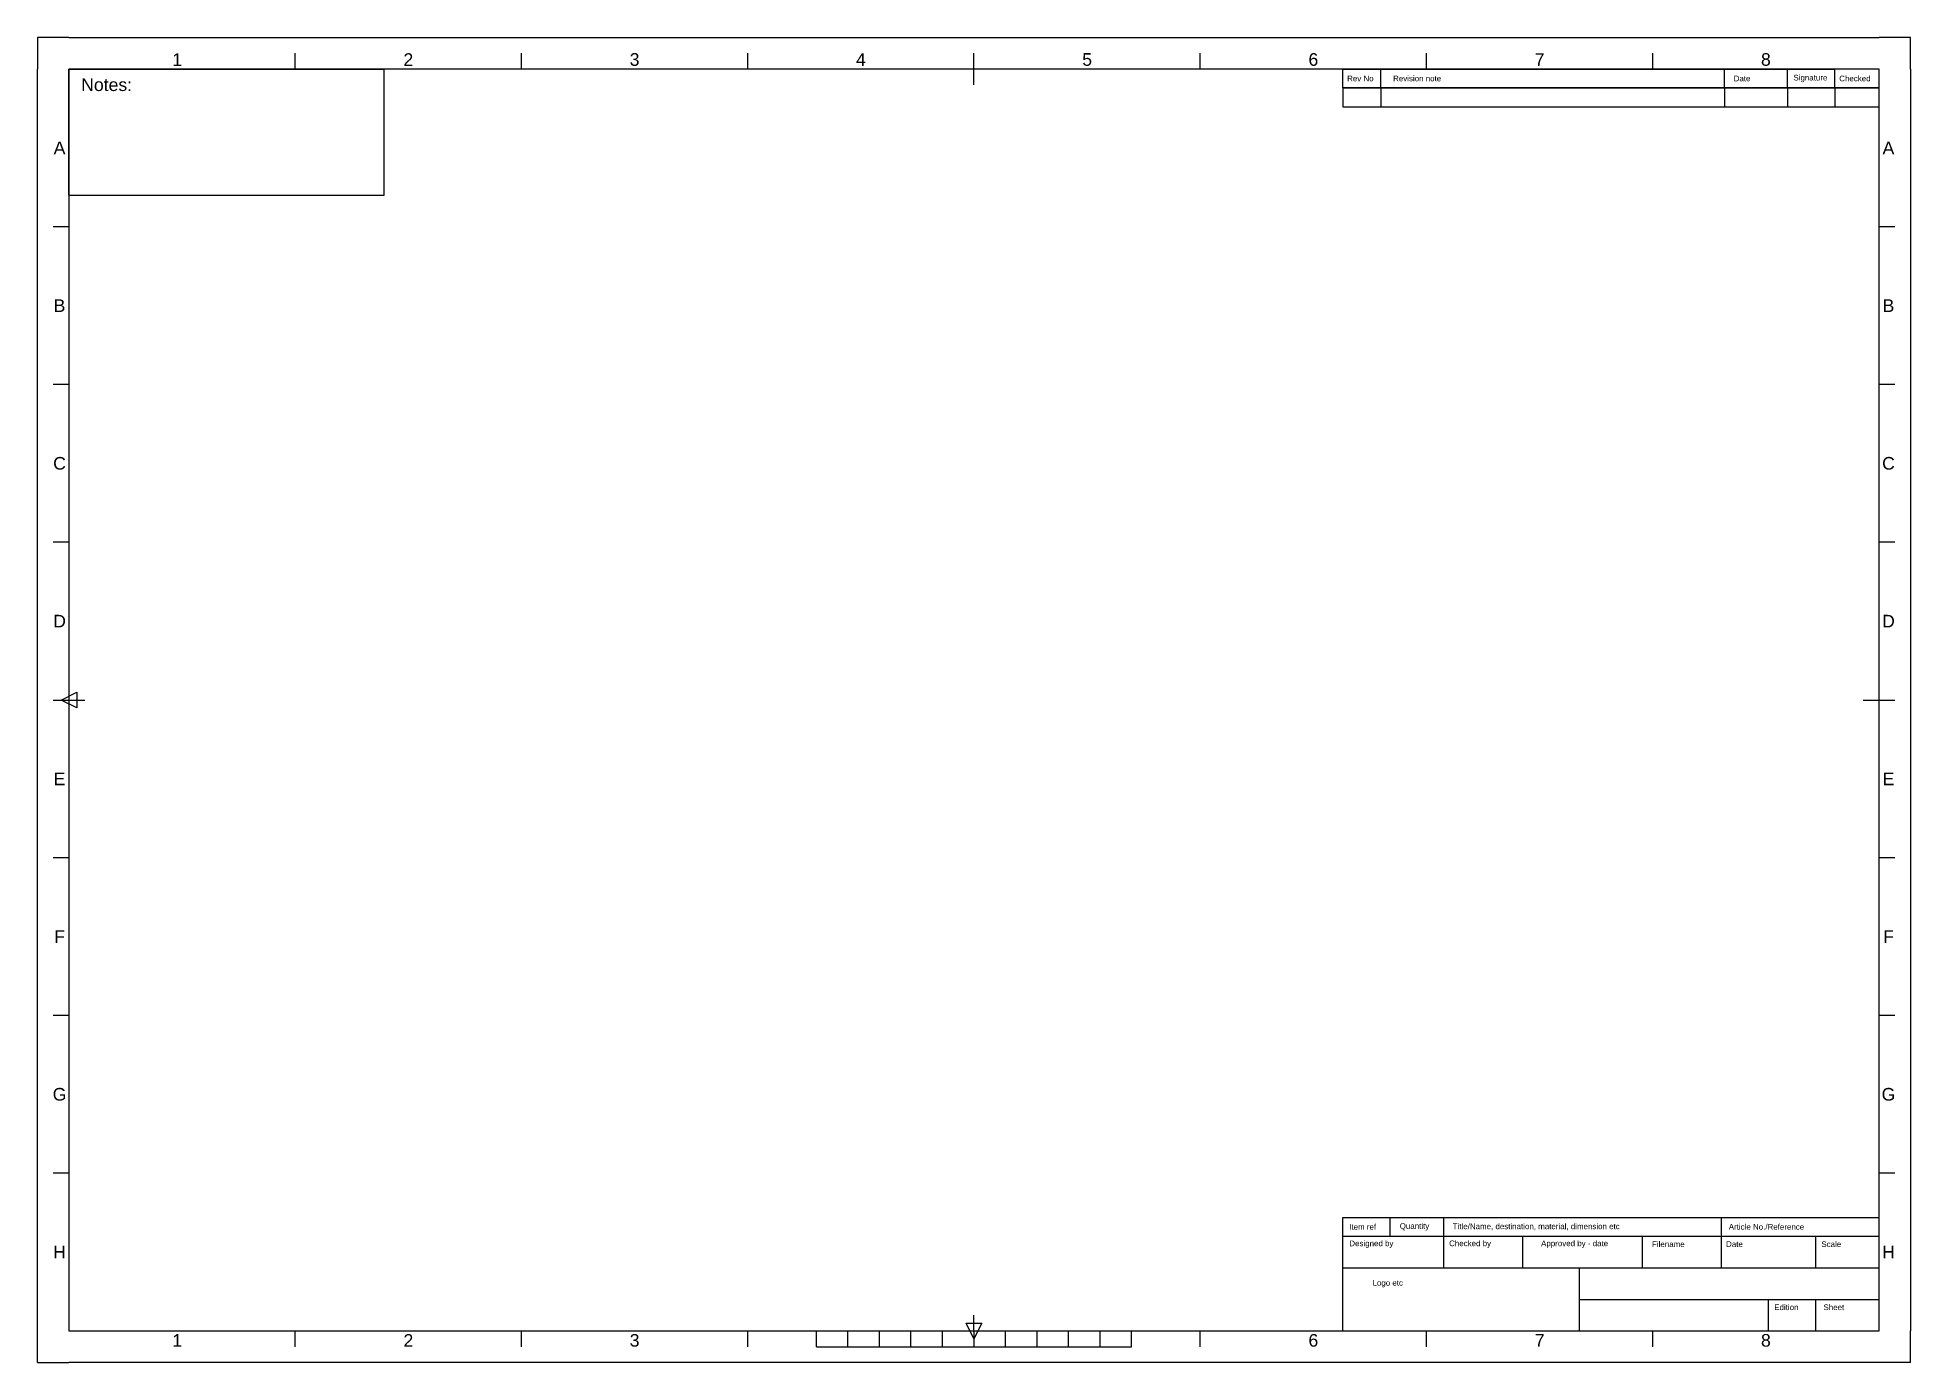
# Model space of a CAD drawing. Header units: millimetres. Extents: x 0 to 594, y 0 to 420.
import ezdxf

# ---------------------------------------------------------------- set-up
doc = ezdxf.new("R2010")
doc.units = ezdxf.units.MM
for name, color, linetype, lineweight, true_color in [('Border', 7, 'Continuous', 25, 0xffffff), ('Notes', 7, 'Continuous', 25, 0xffffff), ('Revision', 7, 'Continuous', 25, 0xffffff), ('Title block', 7, 'Continuous', 25, 0xffffff)]:
    doc.layers.add(name, color=color, linetype=linetype, lineweight=lineweight, true_color=true_color)
doc.styles.add('textstyle0', font='')
doc.styles.add('textstyle1', font='')
doc.styles.add('textstyle10', font='')
doc.styles.add('textstyle11', font='')
doc.styles.add('textstyle12', font='')
doc.styles.add('textstyle13', font='')
doc.styles.add('textstyle14', font='')
doc.styles.add('textstyle15', font='')
doc.styles.add('textstyle16', font='')
doc.styles.add('textstyle17', font='')
doc.styles.add('textstyle18', font='')
doc.styles.add('textstyle19', font='')
doc.styles.add('textstyle2', font='')
doc.styles.add('textstyle20', font='')
doc.styles.add('textstyle21', font='')
doc.styles.add('textstyle22', font='')
doc.styles.add('textstyle23', font='')
doc.styles.add('textstyle24', font='')
doc.styles.add('textstyle25', font='')
doc.styles.add('textstyle26', font='')
doc.styles.add('textstyle27', font='')
doc.styles.add('textstyle28', font='')
doc.styles.add('textstyle29', font='')
doc.styles.add('textstyle3', font='')
doc.styles.add('textstyle30', font='')
doc.styles.add('textstyle31', font='')
doc.styles.add('textstyle32', font='')
doc.styles.add('textstyle33', font='')
doc.styles.add('textstyle34', font='')
doc.styles.add('textstyle35', font='')
doc.styles.add('textstyle36', font='')
doc.styles.add('textstyle37', font='')
doc.styles.add('textstyle38', font='')
doc.styles.add('textstyle39', font='')
doc.styles.add('textstyle4', font='')
doc.styles.add('textstyle40', font='')
doc.styles.add('textstyle41', font='')
doc.styles.add('textstyle42', font='')
doc.styles.add('textstyle43', font='')
doc.styles.add('textstyle44', font='')
doc.styles.add('textstyle45', font='')
doc.styles.add('textstyle46', font='')
doc.styles.add('textstyle47', font='')
doc.styles.add('textstyle48', font='')
doc.styles.add('textstyle5', font='')
doc.styles.add('textstyle6', font='')
doc.styles.add('textstyle7', font='')
doc.styles.add('textstyle8', font='')
doc.styles.add('textstyle9', font='')
doc.styles.get('textstyle0').set_extended_font_data('Arial')
doc.styles.get('textstyle1').set_extended_font_data('Arial')
doc.styles.get('textstyle10').set_extended_font_data('Arial')
doc.styles.get('textstyle11').set_extended_font_data('Arial')
doc.styles.get('textstyle12').set_extended_font_data('Arial')
doc.styles.get('textstyle13').set_extended_font_data('Arial')
doc.styles.get('textstyle14').set_extended_font_data('Arial')
doc.styles.get('textstyle15').set_extended_font_data('Arial')
doc.styles.get('textstyle16').set_extended_font_data('Arial')
doc.styles.get('textstyle17').set_extended_font_data('Arial')
doc.styles.get('textstyle18').set_extended_font_data('Arial')
doc.styles.get('textstyle19').set_extended_font_data('Arial')
doc.styles.get('textstyle2').set_extended_font_data('Arial')
doc.styles.get('textstyle20').set_extended_font_data('Arial')
doc.styles.get('textstyle21').set_extended_font_data('Arial')
doc.styles.get('textstyle22').set_extended_font_data('Arial')
doc.styles.get('textstyle23').set_extended_font_data('Arial')
doc.styles.get('textstyle24').set_extended_font_data('Arial')
doc.styles.get('textstyle25').set_extended_font_data('Arial')
doc.styles.get('textstyle26').set_extended_font_data('Arial')
doc.styles.get('textstyle27').set_extended_font_data('Arial')
doc.styles.get('textstyle28').set_extended_font_data('Arial')
doc.styles.get('textstyle29').set_extended_font_data('Arial')
doc.styles.get('textstyle3').set_extended_font_data('Arial')
doc.styles.get('textstyle30').set_extended_font_data('Arial')
doc.styles.get('textstyle31').set_extended_font_data('Arial')
doc.styles.get('textstyle32').set_extended_font_data('Arial')
doc.styles.get('textstyle33').set_extended_font_data('Arial')
doc.styles.get('textstyle34').set_extended_font_data('Arial')
doc.styles.get('textstyle35').set_extended_font_data('Arial')
doc.styles.get('textstyle36').set_extended_font_data('Arial')
doc.styles.get('textstyle37').set_extended_font_data('Arial')
doc.styles.get('textstyle38').set_extended_font_data('Arial')
doc.styles.get('textstyle39').set_extended_font_data('Arial')
doc.styles.get('textstyle4').set_extended_font_data('Arial')
doc.styles.get('textstyle40').set_extended_font_data('Arial')
doc.styles.get('textstyle41').set_extended_font_data('Arial')
doc.styles.get('textstyle42').set_extended_font_data('Arial')
doc.styles.get('textstyle43').set_extended_font_data('Arial')
doc.styles.get('textstyle44').set_extended_font_data('Arial')
doc.styles.get('textstyle45').set_extended_font_data('Arial')
doc.styles.get('textstyle46').set_extended_font_data('Arial')
doc.styles.get('textstyle47').set_extended_font_data('Arial')
doc.styles.get('textstyle48').set_extended_font_data('Arial')
doc.styles.get('textstyle5').set_extended_font_data('Arial')
doc.styles.get('textstyle6').set_extended_font_data('Arial')
doc.styles.get('textstyle7').set_extended_font_data('Arial')
doc.styles.get('textstyle8').set_extended_font_data('Arial')
doc.styles.get('textstyle9').set_extended_font_data('Arial')

# ---------------------------------------------------------------- blocks, each defined once
blk = doc.blocks.new('Border')
at = {"layer": 'Border'}
for p, q in [((10, 420), (0, 420)), ((0, 420), (0, 410)), ((10, 420), (584, 420)), ((594, 420), (584, 420)), ((594, 410), (594, 420)), ((0, 10), (0, 410)), ((10, 410), (10, 410)), ((81.75, 410), (10, 410)), ((10, 410), (10, 360)), ((81.75, 410), (81.75, 415)), ((153.5, 410), (81.75, 410)), ((153.5, 410), (153.5, 415)), ((225.25, 410), (153.5, 410)), ((225.25, 410), (225.25, 415)), ((297, 410), (225.25, 410)), ((297, 405), (297, 415)), ((368.75, 410), (297, 410)), ((368.75, 410), (368.75, 415)), ((440.5, 410), (368.75, 410)), ((440.5, 410), (440.5, 415)), ((440.5, 410), (440.5, 410)), ((512.25, 410), (440.5, 410)), ((512.25, 410), (512.25, 415)), ((512.25, 410), (512.25, 410)), ((584, 410), (512.25, 410)), ((584, 410), (584, 410)), ((584, 360), (584, 410)), ((594, 410), (594, 10)), ((10, 360), (5, 360)), ((10, 360), (10, 310)), ((589, 360), (584, 360)), ((584, 310), (584, 360)), ((10, 310), (5, 310)), ((10, 310), (10, 310)), ((10, 310), (10, 260)), ((589, 310), (584, 310)), ((584, 260), (584, 310)), ((10, 260), (5, 260)), ((10, 260), (10, 210)), ((589, 260), (584, 260)), ((584, 260), (584, 260)), ((584, 210), (584, 260)), ((5, 210), (15, 210)), ((7.5, 210), (12.5, 212.5)), ((12.5, 207.5), (7.5, 210)), ((10, 210), (10, 160)), ((12.5, 212.5), (12.5, 207.5)), ((579, 210), (589, 210)), ((584, 160), (584, 210)), ((10, 160), (5, 160)), ((10, 160), (10, 110)), ((589, 160), (584, 160)), ((584, 110), (584, 160)), ((10, 110), (5, 110)), ((10, 110), (10, 60)), ((589, 110), (584, 110)), ((584, 60), (584, 110)), ((10, 60), (5, 60)), ((10, 60), (10, 10)), ((589, 60), (584, 60)), ((584, 60), (584, 60)), ((584, 10), (584, 60)), ((297, 7.5), (294.5, 12.5)), ((294.5, 12.5), (299.5, 12.5)), ((297, 10), (297, 15)), ((299.5, 12.5), (297, 7.5)), ((0, 0), (0, 10)), ((10, 10), (10, 10)), ((10, 10), (81.75, 10)), ((81.75, 5), (81.75, 10)), ((81.75, 10), (153.5, 10)), ((153.5, 5), (153.5, 10)), ((153.5, 10), (225.25, 10)), ((225.25, 5), (225.25, 10)), ((225.25, 10), (368.75, 10)), ((247, 5), (247, 10)), ((257, 5), (257, 10)), ((267, 5), (267, 10)), ((277, 5), (277, 10)), ((287, 5), (287, 10)), ((297, 10), (297, 5)), ((307, 5), (307, 10)), ((317, 5), (317, 10)), ((327, 5), (327, 10)), ((337, 5), (337, 10)), ((347, 5), (347, 10)), ((368.75, 5), (368.75, 10)), ((368.75, 10), (440.5, 10)), ((440.5, 5), (440.5, 10)), ((440.5, 10), (512.25, 10)), ((512.25, 5), (512.25, 10)), ((512.25, 10), (584, 10)), ((584, 10), (584, 10)), ((584, 10), (584, 10)), ((594, 0), (594, 10)), ((0, 0), (10, 0)), ((247, 5), (347, 5)), ((584, 0), (10, 0)), ((594, 0), (584, 0))]:
    blk.add_line(p, q, dxfattribs=at)
at = {"layer": 'Border', "char_height": 4}
for s, insert, attachment_point, style in [('1', (45.875, 413), 6, 'textstyle35'), ('2', (117.625, 413), 5, 'textstyle38'), ('3', (189.375, 413), 5, 'textstyle39'), ('4', (261.125, 413), 5, 'textstyle41'), ('5', (332.875, 413), 5, 'textstyle42'), ('6', (404.625, 413), 5, 'textstyle43'), ('7', (476.375, 413), 5, 'textstyle46'), ('8', (548.125, 413), 5, 'textstyle47'), ('A', (7, 385), 5, 'textstyle19'), ('A', (587, 385), 5, 'textstyle20'), ('B', (7, 335), 5, 'textstyle22'), ('B', (587, 335), 5, 'textstyle21'), ('C', (7, 285), 5, 'textstyle23'), ('C', (587, 285), 5, 'textstyle24'), ('D', (7, 235), 5, 'textstyle26'), ('D', (587, 235), 5, 'textstyle25'), ('E', (7, 185), 5, 'textstyle27'), ('E', (587, 185), 5, 'textstyle28'), ('F', (7, 135), 5, 'textstyle30'), ('F', (587, 135), 5, 'textstyle29'), ('G', (7, 85), 5, 'textstyle31'), ('G', (587, 85), 5, 'textstyle32'), ('H', (7, 35), 5, 'textstyle34'), ('H', (587, 35), 5, 'textstyle33'), ('1', (45.875, 7), 6, 'textstyle36'), ('2', (117.625, 7), 5, 'textstyle37'), ('3', (189.375, 7), 5, 'textstyle40'), ('6', (404.625, 7), 5, 'textstyle44'), ('7', (476.375, 7), 5, 'textstyle45'), ('8', (548.125, 7), 5, 'textstyle48')]:
    blk.add_mtext(s, dxfattribs=dict(at, insert=insert, attachment_point=attachment_point, style=style))
blk = doc.blocks.new('Notes')
at = {"layer": 'Notes'}
for p, q in [((0, 0), (100, 0)), ((0, -40), (0, 0)), ((100, -40), (100, 0)), ((0, -40), (100, -40))]:
    blk.add_line(p, q, dxfattribs=at)
at = {"layer": 'Notes', "insert": (11.94, -5), "char_height": 4, "attachment_point": 5, "style": 'textstyle0'}
blk.add_mtext('Notes:', dxfattribs=at)
blk = doc.blocks.new('Revision')
at = {"layer": 'Revision'}
for p, q in [((-170, 0), (-14, 0)), ((-170, -6), (-170, 0)), ((-158, -6), (-158, 0)), ((-49, -6), (-49, 0)), ((-29, -6), (-29, 0)), ((0, 0), (-14, 0)), ((-14, -6), (-14, 0)), ((0, -6), (0, 0)), ((0, -6), (-170, -6)), ((-170, -6), (-170, -12)), ((-170, -6), (-170, -6)), ((-170, -6), (-158, -6)), ((-158, -6), (-158, -12)), ((-158, -6), (-49, -6)), ((-49, -6), (-49, -12)), ((-49, -6), (-29, -6)), ((-29, -6), (-29, -12)), ((-29, -6), (-14, -6)), ((-14, -6), (-14, -12)), ((-14, -6), (0, -6)), ((0, -12), (0, -6)), ((-170, -12), (0, -12))]:
    blk.add_line(p, q, dxfattribs=at)
at = {"layer": 'Revision', "char_height": 1.8, "attachment_point": 5}
for s, insert, style in [('Rev No', (-164.47, -3), 'textstyle5'), ('Revision note', (-146.47, -3), 'textstyle1'), ('Date', (-43.43, -3), 'textstyle2'), ('Signature', (-21.75, -3), 'textstyle3'), ('Checked', (-7.64, -3), 'textstyle4')]:
    blk.add_mtext(s, dxfattribs=dict(at, insert=insert, style=style))
blk = doc.blocks.new('Title')
at = {"layer": 'Title block'}
for p, q in [((-170, 30), (-170, 36)), ((-170, 36), (0, 36)), ((-155, 30), (-155, 36)), ((-138, 30), (-138, 36)), ((-50, 30), (-50, 36)), ((0, 20), (0, 36)), ((-170, 30), (0, 30)), ((-170, 30), (-170, 30)), ((-170, 25), (-170, 30)), ((-170, 30), (-170, 30)), ((-138, 20), (-138, 30)), ((-113, 20), (-113, 30)), ((-75, 20), (-75, 30)), ((-50, 20), (-50, 30)), ((-20, 20), (-20, 30)), ((-170, 20), (-170, 25)), ((-170, 20), (0, 20)), ((-170, 0), (-170, 20)), ((-95, 0), (-95, 20)), ((0, 10), (0, 20)), ((-95, 10), (0, 10)), ((-35, 0), (-35, 10)), ((-20, 10), (-20, 10)), ((-20, 5), (-20, 10)), ((0, 0), (0, 10)), ((0, 0), (0, 10)), ((-170, 0), (0, 0)), ((-170, 0), (-170, 0)), ((-20, 0), (-20, 5))]:
    blk.add_line(p, q, dxfattribs=at)
at = {"layer": 'Title block', "char_height": 1.8, "attachment_point": 5}
for s, insert, style in [('Item ref', (-163.75, 33), 'textstyle7'), ('Quantity', (-147.3, 33), 'textstyle6'), ('Title/Name, destination, material, dimension etc', (-108.71, 33), 'textstyle8'), ('Article No./Reference', (-35.69, 33), 'textstyle9'), ('Designed by', (-160.98, 27.5), 'textstyle10'), ('Checked by', (-129.68, 27.5), 'textstyle11'), ('Approved by - date', (-96.53, 27.5), 'textstyle12'), ('Filename', (-66.81, 27.5), 'textstyle13'), ('Date', (-45.84, 27.5), 'textstyle14'), ('Scale', (-15.13, 27.5), 'textstyle15'), ('Logo etc', (-155.79, 15), 'textstyle18'), ('Edition', (-29.37, 7.5), 'textstyle16'), ('Sheet', (-14.31, 7.5), 'textstyle17')]:
    blk.add_mtext(s, dxfattribs=dict(at, insert=insert, style=style))

msp = doc.modelspace()

# ---------------------------------------------------------------- block references
at = {"layer": 'Border'}
msp.add_blockref('Border', (0, 0), dxfattribs=at)
at = {"layer": 'Notes'}
msp.add_blockref('Notes', (10, 410), dxfattribs=at)
at = {"layer": 'Revision'}
msp.add_blockref('Revision', (584, 410), dxfattribs=at)
at = {"layer": 'Title block'}
msp.add_blockref('Title', (584, 10), dxfattribs=at)

doc.saveas('drawing.dxf')
